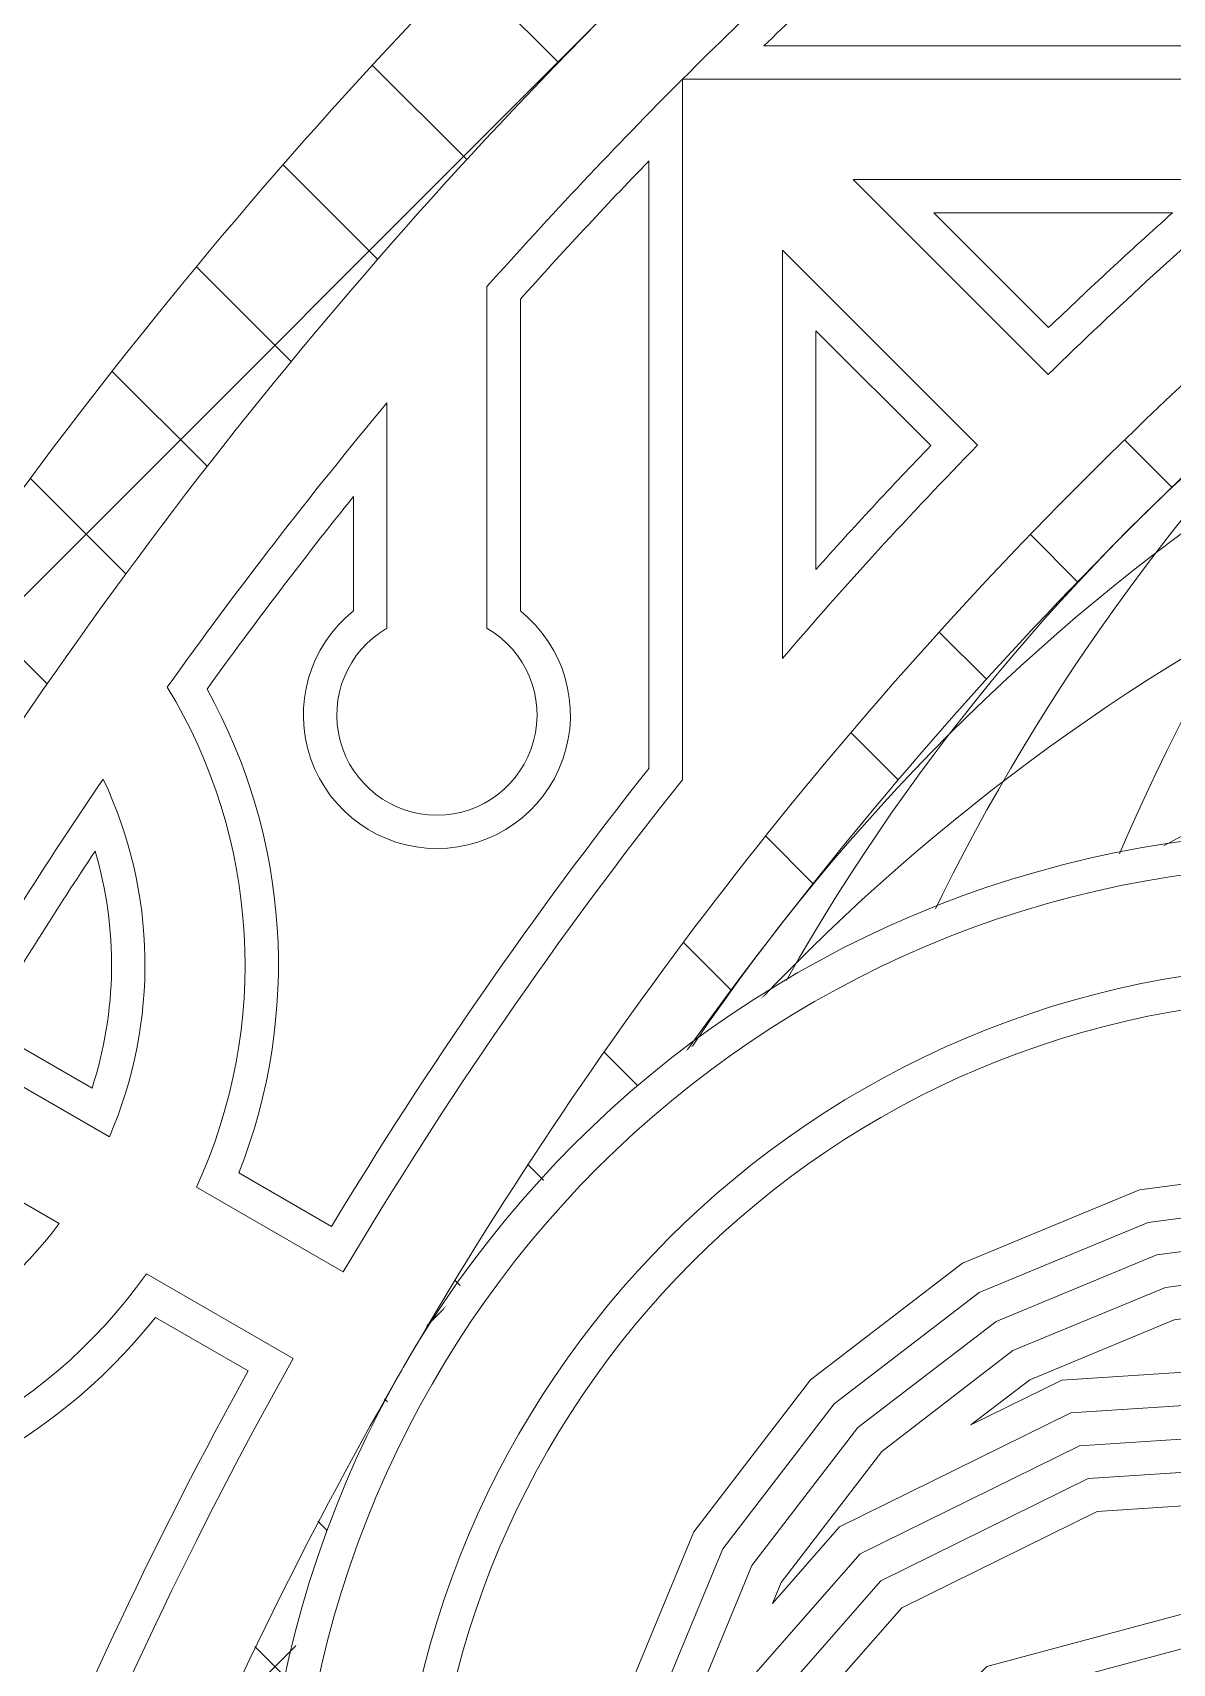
# Model space of a CAD drawing. Header units: inches. Extents: x -17 to 208, y -12 to 39.
# Drawn here: x 0.594 to 1.127, y 3.36 to 4.124 of the extents above; entities that cross this region are included whole.
import ezdxf

# ---------------------------------------------------------------- set-up
doc = ezdxf.new("R2010")
doc.units = ezdxf.units.IN
doc.header["$MEASUREMENT"] = 0
doc.layers.add('NOPLOT', color=46, linetype='Continuous', lineweight=5)

# ---------------------------------------------------------------- blocks, each defined once
blk = doc.blocks.new('Ring_Arc')
at = {"layer": 'NOPLOT'}
for p, q in [((-2.18843, 0.58639), (-2.02442, 0.30233)), ((-2.18287, 0.54551), (-2.04068, 0.29923)), ((-1.98307, 0.5071), (-2.10782, 0.54052)), ((-2.10782, 0.54052), (-2.01224, 0.37497)), ((-2.00197, 0.49599), (-2.07543, 0.51567)), ((-2.07543, 0.51567), (-2.01952, 0.41884)), ((-2.20263, 0.45925), (-2.1297, 0.33293)), ((-2.21914, 0.45659), (-2.13913, 0.31802)), ((-2.2325, 0.38599), (-2.17973, 0.29458)), ((-2.22413, 0.34023), (-2.19736, 0.29386)), ((-2.26529, 0.03906), (-2.2655, 0.03906)), ((-2.19161, 0.03906), (-2.24966, 0.03906)), ((-2.06213, 0.03906), (-2.11226, 0.03906)), ((-2.17323, 0.02344), (-2.2655, 0.02344)), ((-2.04674, 0.02344), (-2.1261, 0.02344))]:
    blk.add_line(p, q, dxfattribs=at)
for centre, radius, start, end in [((0, 0), 2.375, 165, 180), ((0, 0), 2.3125, 165, 180), ((0, 0), 2.26562, 165, 168.37359), ((0, 0), 2.25, 165.96882, 168.22256), ((0, 0), 2, 165, 180), ((0, 0), 2.04688, 165.65607, 169.44434), ((0, 0), 1.96875, 165, 180), ((0, 0), 2.0625, 166.08521, 168.2832), ((0, 0), 2.26562, 170.19088, 174.44515), ((0, 0), 2.25, 171.30277, 174.18838), ((-2.13913, 0.27114), 0.0625, 158.68219, 81.31781), ((-2.13913, 0.27114), 0.04688, 150, 90), ((0, 0), 2.0625, 171.658, 178.91479), ((0, 0), 2.04688, 171.50619, 179.34393), ((-2.375, 0), 0.26562, 8.45652, 59.06099), ((-2.375, 0), 0.25, 5.37938, 61.31084), ((0, 0), 2.26562, 175.77131, 179.40727), ((-2.375, 0), 0.20312, 6.62581, 55.33161), ((0, 0), 2.25, 176.53558, 179.00523), ((-2.375, 0), 0.1875, 12.0247, 46.48089)]:
    blk.add_arc(centre, radius, start, end, dxfattribs=at)
blk = doc.blocks.new('*U3')
at = {"layer": 'NOPLOT', "xscale": -1, "rotation": 149.9999999999999}
blk.add_blockref('Ring_Arc', (2.01095, -0.59375), dxfattribs=at)
at = {"layer": 'NOPLOT'}
blk.add_blockref('Ring_Arc', (2.01095, -0.59375), dxfattribs=at)
blk = doc.blocks.new('*U4')
at = {"layer": 'NOPLOT', "color": 0, "linetype": 'ByBlock', "lineweight": -2, "transparency": 16777216}
for p, rotation in [((11.65784, 6.90625), 180), ((11.09154, 5.98032), 149.9999999999999)]:
    blk.add_blockref('*U3', p, dxfattribs=dict(at, rotation=rotation))
blk = doc.blocks.new('*U36')
at = {"layer": 'NOPLOT'}
blk.add_arc((0, 0), 0.98437, 326.25, 303.75, dxfattribs=at)
blk = doc.blocks.new('*U37')
at = {"layer": 'NOPLOT', "color": 0, "linetype": 'ByBlock', "lineweight": -2, "transparency": 16777216}
for p, rotation in [((-8.51562, 19.5), 224.9999999999992), ((-8.52405, 19.37151), 217.4999999999992), ((-8.54917, 19.24523), 209.9999999999992), ((-8.59056, 19.1233), 202.4999999999992), ((-8.64751, 19.00781), 194.9999999999992), ((-8.71904, 18.90075), 187.4999999999993), ((-9.00781, 18.64751), 164.9999999999995), ((-8.90075, 18.71904), 172.4999999999993), ((-8.80394, 18.80394), 180)]:
    blk.add_blockref('*U36', p, dxfattribs=dict(at, rotation=rotation))
blk = doc.blocks.new('Ring')
at = {"layer": 'NOPLOT'}
h = blk.add_hatch(dxfattribs=at)
h.set_pattern_fill('ANSI37', color=256, scale=0.5)
edge = h.paths.add_edge_path(flags=17)
edge.add_arc((0, 0), 2.3125, 0, 360)
edge = h.paths.add_edge_path()
edge.add_arc((0, 0), 2.375, 0, 360)
h = blk.add_hatch(dxfattribs=at)
h.set_pattern_fill('ANSI37', color=256, scale=0.5)
edge = h.paths.add_edge_path(flags=17)
edge.add_arc((0, 0), 1.96875, 0, 360)
edge = h.paths.add_edge_path()
edge.add_arc((0, 0), 2, 0, 360)
for name, p in [('*U4', (-9.64689, -7.5)), ('*U37', (9.5, -19.5))]:
    blk.add_blockref(name, p, dxfattribs=at)
blk = doc.blocks.new('Farore')
at = {"layer": 'NOPLOT'}
for points in [[(0.0545, 0.471), (0.1843, 0.4881), (0.3141, 0.471), (0.435, 0.4209), (0.5389, 0.3412), (0.6186, 0.2374), (0.6687, 0.1164), (0.6858, -0.0134), (0.6687, -0.1431), (0.6186, -0.2641), (0.5389, -0.3679)], [(0.4169, -0.1594), (0.4459, -0.0134), (0.4169, 0.1327), (0.3342, 0.2564), (0.2104, 0.3391), (0.0644, 0.3682)], [(0.0605, 0.4488), (0.1843, 0.4651), (0.3081, 0.4488), (0.4235, 0.401), (0.5226, 0.325), (0.5987, 0.2259), (0.6465, 0.1105), (0.6628, -0.0134), (0.6465, -0.1372), (0.5987, -0.2526), (0.5226, -0.3517)], [(0.4383, -0.1683), (0.4691, -0.0134), (0.4383, 0.1415), (0.3506, 0.2729), (0.2193, 0.3606), (0.0644, 0.3914)], [(0.0664, 0.4266), (0.1843, 0.4421), (0.3022, 0.4266), (0.4121, 0.3811), (0.5064, 0.3087), (0.5788, 0.2144), (0.6243, 0.1045), (0.6398, -0.0134), (0.6243, -0.1312), (0.5788, -0.2411), (0.5064, -0.3354)], [(0.4598, -0.1771), (0.4924, -0.0134), (0.4598, 0.1504), (0.367, 0.2893), (0.2282, 0.3821), (0.0644, 0.4147)]]:
    blk.add_lwpolyline(points, dxfattribs=at)
for points in [[(0.1689, 0.4171), (0.1843, 0.4191), (0.2962, 0.4044), (0.4006, 0.3612), (0.4901, 0.2925), (0.5589, 0.2029), (0.6021, 0.0986), (0.6168, -0.0134), (0.6021, -0.1253), (0.5589, -0.2296), (0.4901, -0.3192), (0.4006, -0.3879), (0.2962, -0.4311), (0.1843, -0.4458), (0.1689, -0.4438), (0.2371, -0.4303), (0.3835, -0.3324), (0.4813, -0.186), (0.5156, -0.0134), (0.4813, 0.1593), (0.3835, 0.3057), (0.2371, 0.4035)], [(0.3423, 0.3607), (0.3891, 0.3413), (0.4739, 0.2762), (0.5389, 0.1914), (0.5799, 0.0926), (0.5938, -0.0134), (0.5799, -0.1193), (0.5389, -0.2181), (0.4739, -0.3029), (0.3891, -0.368), (0.3423, -0.3874), (0.3999, -0.3489), (0.5027, -0.1949), (0.5389, -0.0134), (0.5027, 0.1682), (0.3999, 0.3222)], [(-0.2287, 0.1526), (-0.1126, 0.2688), (0.0461, 0.3113), (0.2048, 0.2688), (0.321, 0.1526), (0.3635, -0.0061), (0.321, -0.1648), (0.2048, -0.2809), (0.0461, -0.3235), (-0.1126, -0.2809), (-0.2287, -0.1648), (-0.1494, -0.2171), (-0.0276, -0.2498), (0.0943, -0.2171), (0.1835, -0.1279), (0.2161, -0.0061), (0.1835, 0.1158), (0.0943, 0.205), (-0.0276, 0.2376), (-0.1494, 0.205)], [(-0.11, 0.2391), (-0.1008, 0.2484), (0.0461, 0.2877), (0.193, 0.2484), (0.3006, 0.1408), (0.3399, -0.0061), (0.3006, -0.153), (0.193, -0.2605), (0.0461, -0.2999), (-0.1008, -0.2605), (-0.11, -0.2513), (-0.0276, -0.2734), (0.1061, -0.2375), (0.2039, -0.1397), (0.2397, -0.0061), (0.2039, 0.1276), (0.1061, 0.2254), (-0.0276, 0.2612)]]:
    blk.add_lwpolyline(points, close=True, dxfattribs=at)
blk = doc.blocks.new('*U32')
at = {"layer": 'NOPLOT'}
for radius in [0.5, 0.48438, 0.4375, 0.42188]:
    blk.add_circle((0, 0), radius, dxfattribs=at)
blk = doc.blocks.new('*U33')
at = {"layer": 'NOPLOT', "color": 0, "linetype": 'ByBlock', "lineweight": -2, "transparency": 16777216}
blk.add_blockref('*U32', (1.20096, -2.75), dxfattribs=at)
blk = doc.blocks.new('Sigils')
at = {"layer": 'NOPLOT'}
h = blk.add_hatch(dxfattribs=at)
h.set_pattern_fill('ANSI31', color=256)
h.set_pattern_definition([(45, (-2.49446, 3.5), (-0.0883883, 0.0883883), [])])
h.paths.add_polyline_path([(-1.05043, 0.99307), (-1.12163, 1.0477), (-1.20453, 1.08204), (-1.2935, 1.09375), (-1.38247, 1.08204), (-1.46538, 1.0477), (-1.53657, 0.99307), (-1.5912, 0.92187), (-1.50584, 0.87259), (-1.49382, 0.88629), (-1.4023, 0.93143), (-1.30047, 0.9381), (-1.20384, 0.9053), (-1.12712, 0.83801), (-1.08198, 0.74649), (-1.07531, 0.64466), (-1.08117, 0.62741), (-0.99581, 0.57812), (-0.96147, 0.66103), (-0.94975, 0.75), (-0.96147, 0.83897), (-0.99581, 0.92187)])
blk.add_wipeout([(-1.2935, 1.25), (-1.38033, 1.2424), (-1.46451, 1.21985), (-1.5435, 1.18301), (-1.6149, 1.13302), (-1.67652, 1.07139), (-1.72651, 1), (-1.76335, 0.92101), (-1.78591, 0.83682), (-1.7935, 0.75), (-1.78591, 0.66318), (-1.76335, 0.57899), (-1.72651, 0.5), (-1.67652, 0.42861), (-1.6149, 0.36698), (-1.5435, 0.31699), (-1.46451, 0.28015), (-1.38033, 0.2576), (-1.2935, 0.25), (-1.20668, 0.2576), (-1.12249, 0.28015), (-1.0435, 0.31699), (-0.97211, 0.36698), (-0.91048, 0.42861), (-0.86049, 0.5), (-0.82366, 0.57899), (-0.8011, 0.66318), (-0.7935, 0.75), (-0.8011, 0.83682), (-0.82366, 0.92101), (-0.86049, 1), (-0.91048, 1.07139), (-0.97211, 1.13302), (-1.0435, 1.18301), (-1.12249, 1.21985), (-1.20668, 1.2424)]).dxf.layer = 'NOPLOT'
blk.add_blockref('*U33', (-2.49446, 3.5), dxfattribs=at)
at = {"layer": 'NOPLOT', "xscale": 0.6854957561575563, "yscale": 0.6854957561575563, "zscale": 0.6854957561575563, "rotation": 59.99999999999999}
blk.add_blockref('Farore', (-1.3646, 0.64516), dxfattribs=at)

msp = doc.modelspace()

# ---------------------------------------------------------------- block references
at = {"layer": 'NOPLOT', "rotation": 180}
msp.add_blockref('Ring', (2.5, 2.5), dxfattribs=at)

# ---------------------------------------------------------------- next in the draw order: block references
at = {"layer": 'NOPLOT'}
msp.add_blockref('Sigils', (2.49446, 2.5), dxfattribs=at)

doc.saveas('drawing.dxf')
